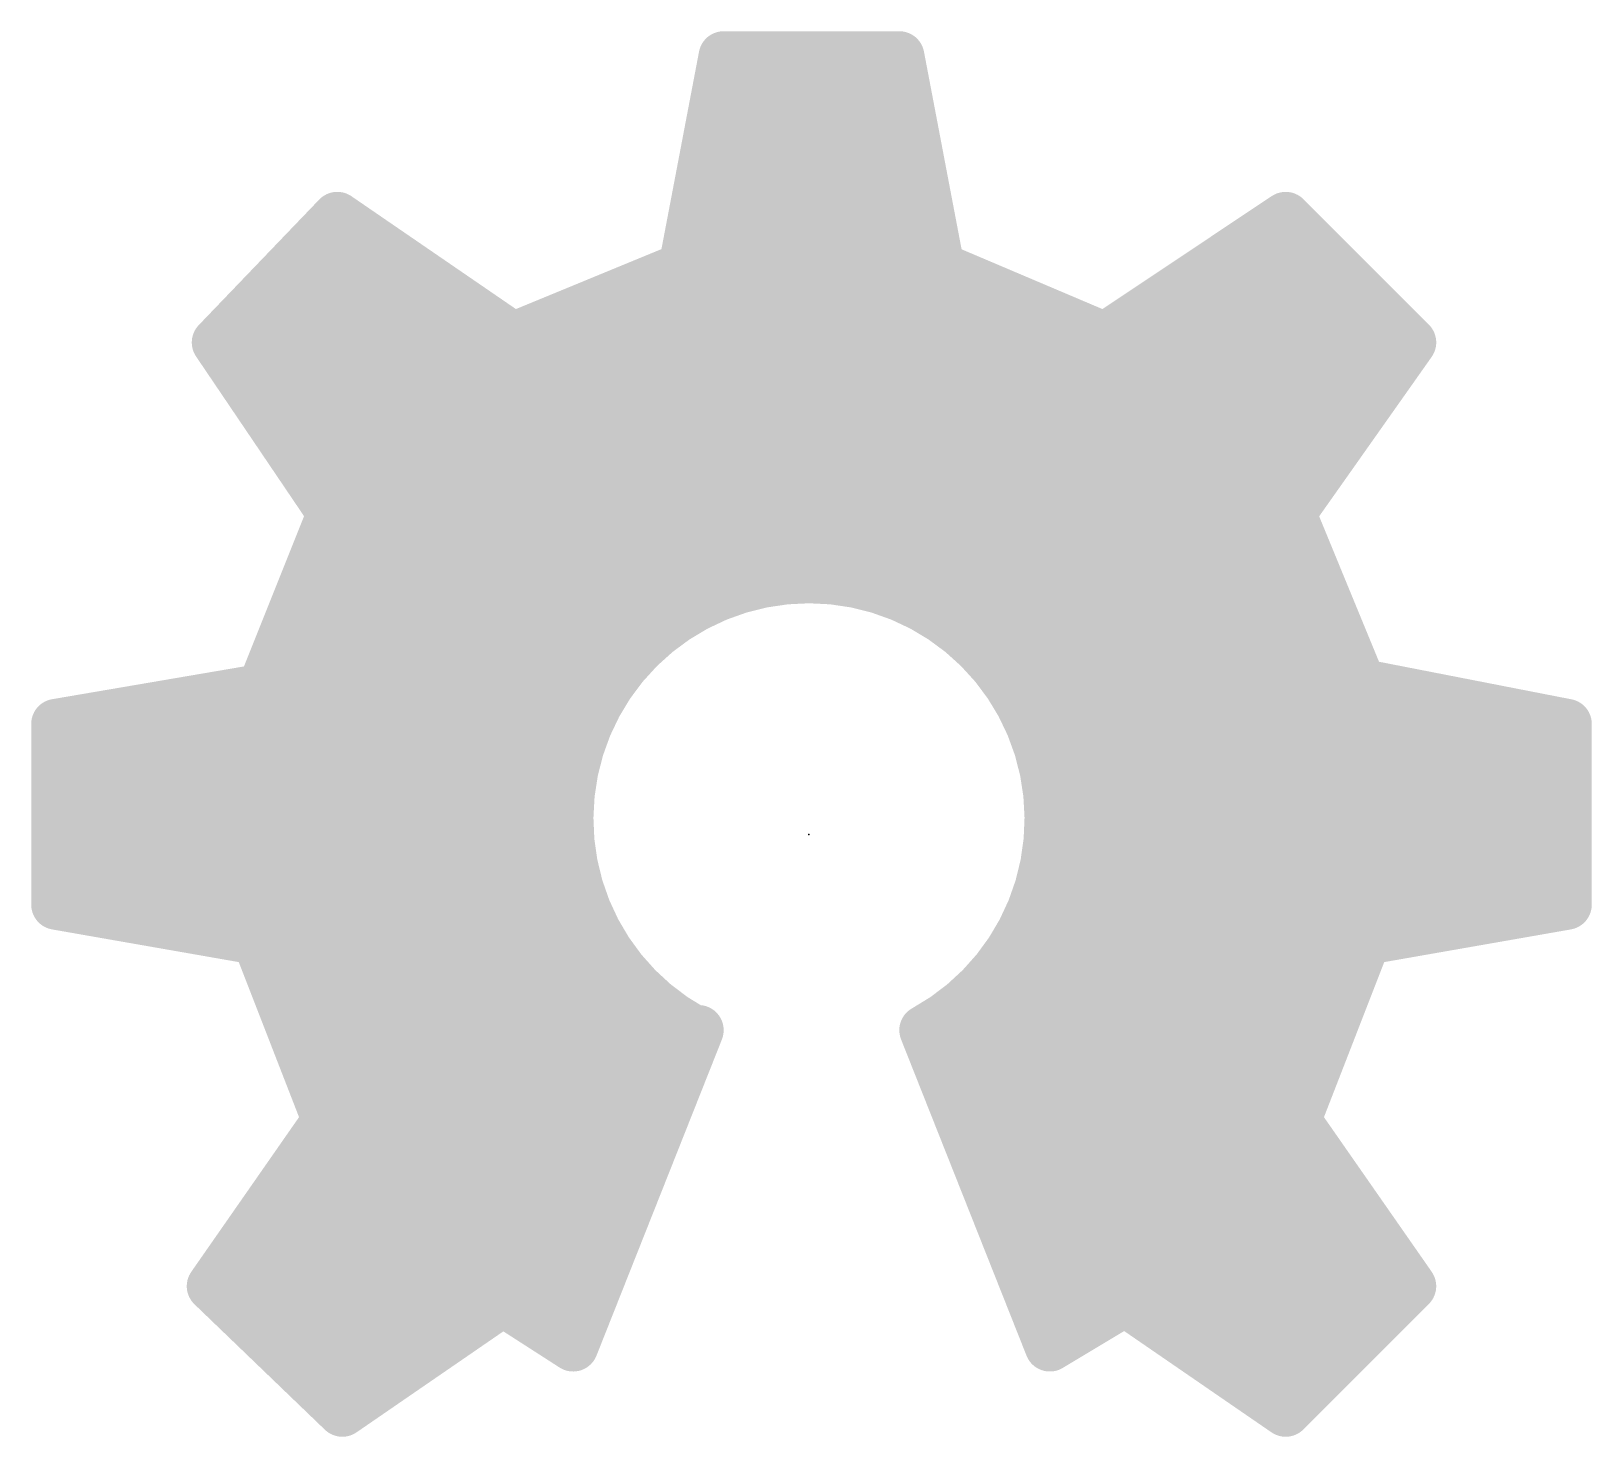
# Model space of a CAD drawing. Extents: x 0 to 129, y -3 to 21.
# Drawn here: x 60.83 to 68.73, y 7.11 to 14.22 of the extents above; entities that cross this region are included whole.
import ezdxf

# ---------------------------------------------------------------- set-up
doc = ezdxf.new("R2010")
doc.units = 0
doc.layers.add('21', color=253, linetype='CONTINUOUS')
doc.layers.add('23', color=7, linetype='CONTINUOUS')

msp = doc.modelspace()

# ---------------------------------------------------------------- linework, layer by layer
at = {"layer": '21', "const_width": 0.254}
for points in [[(64.135, 13.0302), (64.3382, 14.097)], [(64.3382, 14.097), (65.2272, 14.097)], [(65.2272, 14.097), (65.4304, 13.0302)], [(65.1002, 14.0208), (64.4398, 13.9954)], [(65.3288, 12.954), (65.1002, 14.0208)], [(64.4398, 13.9954), (64.2366, 12.9794)], [(64.4347, 13.97), (65.1111, 13.97)], [(64.3839, 13.716), (65.1655, 13.716)], [(64.3331, 13.462), (65.2199, 13.462)], [(61.7728, 12.6492), (62.3824, 13.2842)], [(62.3824, 13.2842), (63.2714, 12.6746)], [(66.2686, 12.6746), (67.183, 13.2842)], [(67.183, 13.2842), (67.818, 12.6492)], [(62.4078, 13.1572), (62.3316, 13.1318)], [(62.6872, 12.9032), (62.4078, 13.1572)], [(64.2823, 13.208), (65.2744, 13.208)], [(62.3316, 13.1318), (61.9252, 12.6746)], [(67.2084, 13.1318), (66.2686, 12.4714)], [(67.6656, 12.6492), (67.2084, 13.1318)], [(63.2714, 12.6746), (64.135, 13.0302)], [(65.4304, 13.0302), (66.2686, 12.6746)], [(62.1736, 12.954), (62.6313, 12.954)], [(64.2366, 12.9794), (63.3984, 12.573)], [(64.1842, 12.954), (65.3288, 12.954)], [(66.2686, 12.4714), (65.3288, 12.954)], [(66.9554, 12.954), (67.3768, 12.954)], [(63.246, 12.4714), (62.6872, 12.9032)], [(61.9252, 12.6746), (62.5094, 11.7856)], [(61.9478, 12.7), (62.9502, 12.7)], [(63.6603, 12.7), (65.8234, 12.7)], [(66.5939, 12.7), (67.6175, 12.7)], [(62.357, 11.7856), (61.7728, 12.6492)], [(67.056, 11.8618), (67.6656, 12.6492)], [(67.818, 12.6492), (67.2084, 11.7856)], [(63.3984, 12.573), (63.246, 12.4714)], [(62.0754, 12.446), (67.5083, 12.446)], [(62.2423, 12.192), (67.3116, 12.192)], [(62.4093, 11.938), (67.115, 11.938)], [(67.4116, 10.8712), (67.056, 11.8618)], [(62.0014, 10.8966), (62.357, 11.7856)], [(62.5094, 11.7856), (62.1538, 10.8204)], [(67.2084, 11.7856), (67.564, 10.922)], [(62.472, 11.684), (67.1198, 11.684)], [(63.7794, 11.2522), (64.6176, 11.6586)], [(64.6176, 11.6586), (65.405, 11.5062)], [(65.405, 11.5062), (65.8876, 11.0998)], [(62.3784, 11.43), (64.1461, 11.43)], [(65.4955, 11.43), (67.211, 11.43)], [(63.373, 10.541), (63.7794, 11.2522)], [(62.2848, 11.176), (63.7359, 11.176)], [(65.7971, 11.176), (67.3022, 11.176)], [(65.8876, 11.0998), (66.1162, 10.4648)], [(60.96, 10.7188), (62.0014, 10.8966)], [(62.1912, 10.922), (63.5907, 10.922)], [(65.9516, 10.922), (67.3934, 10.922)], [(68.4784, 10.6426), (67.4116, 10.8712)], [(67.564, 10.922), (68.6054, 10.7188)], [(62.1538, 10.8204), (61.1378, 10.5918)], [(60.96, 9.8044), (60.96, 10.7188)], [(68.6054, 10.7188), (68.6054, 9.8044)], [(61.4765, 10.668), (63.4456, 10.668)], [(66.043, 10.668), (68.3599, 10.668)], [(68.4784, 9.9314), (68.4784, 10.6426)], [(61.1378, 10.5918), (61.1378, 9.906)], [(63.5, 9.7536), (63.373, 10.541)], [(66.1162, 10.4648), (66.1162, 9.9568)], [(61.1378, 10.414), (63.3935, 10.414)], [(66.1162, 10.414), (68.4784, 10.414)], [(61.1378, 10.16), (63.4345, 10.16)], [(66.1162, 10.16), (68.4784, 10.16)], [(61.1378, 9.906), (62.0268, 9.7028)], [(61.1378, 9.906), (63.4754, 9.906)], [(66.1162, 9.9568), (65.7606, 9.271)], [(66.0899, 9.906), (68.3546, 9.906)], [(67.4878, 9.7282), (68.4784, 9.9314)], [(61.976, 9.6266), (60.96, 9.8044)], [(64.008, 9.144), (63.5, 9.7536)], [(68.6054, 9.8044), (67.5894, 9.6266)], [(62.0268, 9.7028), (62.4586, 8.7376)], [(67.056, 8.763), (67.4878, 9.7282)], [(62.3316, 8.7122), (61.976, 9.6266)], [(62.0495, 9.652), (63.5847, 9.652)], [(65.9582, 9.652), (67.4537, 9.652)], [(67.5894, 9.6266), (67.2338, 8.7122)], [(62.1632, 9.398), (63.7963, 9.398)], [(65.8265, 9.398), (67.3401, 9.398)], [(65.7606, 9.271), (65.532, 9.1186)], [(62.2768, 9.144), (64.008, 9.144)], [(63.4746, 7.7724), (64.008, 9.144)], [(64.2112, 9.1694), (63.5762, 7.5692)], [(65.9892, 7.5692), (65.3542, 9.1694)], [(65.532, 9.1186), (66.04, 7.7978)], [(65.5701, 9.144), (67.2264, 9.144)], [(62.3904, 8.89), (63.9092, 8.89)], [(65.6199, 8.89), (67.1128, 8.89)], [(62.4586, 8.7376), (61.9252, 7.8486)], [(67.6402, 7.9248), (67.056, 8.763)], [(61.7474, 7.874), (62.3316, 8.7122)], [(67.2338, 8.7122), (67.818, 7.874)], [(62.3976, 8.636), (63.8104, 8.636)], [(65.7176, 8.636), (67.1445, 8.636)], [(62.2452, 8.382), (63.7117, 8.382)], [(65.8153, 8.382), (67.3215, 8.382)], [(62.0928, 8.128), (63.6129, 8.128)], [(65.913, 8.128), (67.4986, 8.128)], [(62.4078, 7.4422), (63.1952, 7.9502)], [(63.1952, 7.9502), (63.4746, 7.7724)], [(66.04, 7.7978), (66.3448, 7.9502)], [(66.3448, 7.9502), (67.1068, 7.4676)], [(62.4078, 7.239), (61.7474, 7.874)], [(61.9404, 7.874), (63.0771, 7.874)], [(63.3149, 7.874), (63.5141, 7.874)], [(66.0107, 7.874), (66.1924, 7.874)], [(66.4651, 7.874), (67.5945, 7.874)], [(67.183, 7.4168), (67.6402, 7.9248)], [(67.818, 7.874), (67.183, 7.239)], [(61.9252, 7.8486), (62.4078, 7.4422)], [(63.2206, 7.7978), (62.4078, 7.239)], [(63.5762, 7.5692), (63.2206, 7.7978)], [(66.3702, 7.7978), (65.9892, 7.5692)], [(67.183, 7.239), (66.3702, 7.7978)], [(62.1967, 7.62), (62.6834, 7.62)], [(66.8662, 7.62), (67.3659, 7.62)], [(67.1068, 7.4676), (67.183, 7.4168)]]:
    msp.add_lwpolyline(points, dxfattribs=at)
at = {"layer": '21'}
for points, const_width in [([(64.3382, 14.1605, 1), (64.3382, 14.0335)], 0.127), ([(64.4006, 14.0851, 1), (64.2758, 14.1089)], 0.127), ([(65.2896, 14.1089, 1), (65.1648, 14.0851)], 0.127), ([(65.2272, 14.0335, 1), (65.2272, 14.1605)], 0.127), ([(65.1623, 14.0341, 1), (65.0381, 14.0075)], 0.127), ([(65.1026, 13.9573, 1), (65.0978, 14.0843)], 0.127), ([(64.4347, 14.0335, 1), (64.4347, 13.9065)], 0.127), ([(64.4374, 14.0589, 1), (64.4422, 13.9319)], 0.127), ([(64.5021, 13.9829, 1), (64.3775, 14.0079)], 0.127), ([(65.1111, 13.9065, 1), (65.1111, 14.0335)], 0.127), ([(64.3839, 13.7795, 1), (64.3839, 13.6525)], 0.127), ([(65.1655, 13.6525, 1), (65.1655, 13.7795)], 0.127), ([(64.3331, 13.5255, 1), (64.3331, 13.3985)], 0.127), ([(65.2199, 13.3985, 1), (65.2199, 13.5255)], 0.127), ([(62.4183, 13.3366, 1), (62.3465, 13.2318)], 0.127), ([(62.4282, 13.2402, 1), (62.3366, 13.3282)], 0.127), ([(67.2279, 13.3291, 1), (67.1381, 13.2393)], 0.127), ([(67.2182, 13.2314, 1), (67.1478, 13.337)], 0.127), ([(62.4505, 13.2042, 1), (62.3651, 13.1102)], 0.127), ([(62.4279, 13.097, 1), (62.3877, 13.2174)], 0.127), ([(64.2823, 13.2715, 1), (64.2823, 13.1445)], 0.127), ([(65.2744, 13.1445, 1), (65.2744, 13.2715)], 0.127), ([(62.3115, 13.192, 1), (62.3517, 13.0716)], 0.127), ([(62.3791, 13.0896, 1), (62.2841, 13.174)], 0.127), ([(67.2545, 13.1755, 1), (67.1623, 13.0881)], 0.127), ([(67.2449, 13.0798, 1), (67.1719, 13.1838)], 0.127), ([(64.1592, 12.9715, 1), (64.1108, 13.0889)], 0.127), ([(65.4552, 13.0887, 1), (65.4056, 12.9717)], 0.127), ([(62.1736, 13.0175, 1), (62.1736, 12.8905)], 0.127), ([(62.6313, 12.8905, 1), (62.6313, 13.0175)], 0.127), ([(64.0726, 13.0421, 1), (64.1974, 13.0183)], 0.127), ([(64.1842, 13.0175, 1), (64.1842, 12.8905)], 0.127), ([(64.1743, 12.9919, 1), (64.2989, 12.9669)], 0.127), ([(64.2643, 12.9223, 1), (64.2089, 13.0365)], 0.127), ([(65.3578, 13.0105, 1), (65.2998, 12.8975)], 0.127), ([(65.3288, 12.8905, 1), (65.3288, 13.0175)], 0.127), ([(65.368, 13.0183, 1), (65.4928, 13.0421)], 0.127), ([(66.9554, 13.0175, 1), (66.9554, 12.8905)], 0.127), ([(67.3768, 12.8905, 1), (67.3768, 13.0175)], 0.127), ([(62.726, 12.9534, 1), (62.6484, 12.853)], 0.127), ([(62.6445, 12.8562, 1), (62.7299, 12.9502)], 0.127), ([(65.2667, 12.9407, 1), (65.3909, 12.9673)], 0.127), ([(61.9783, 12.7095, 1), (61.8721, 12.6397)], 0.127), ([(61.9478, 12.7635, 1), (61.9478, 12.6365)], 0.127), ([(62.9502, 12.6365, 1), (62.9502, 12.7635)], 0.127), ([(63.6603, 12.7635, 1), (63.6603, 12.6365)], 0.127), ([(65.8234, 12.6365, 1), (65.8234, 12.7635)], 0.127), ([(66.5939, 12.7635, 1), (66.5939, 12.6365)], 0.127), ([(67.6175, 12.6365, 1), (67.6175, 12.7635)], 0.127), ([(61.8254, 12.6848, 1), (61.7202, 12.6136)], 0.127), ([(61.727, 12.6932, 1), (61.8186, 12.6052)], 0.127), ([(61.8777, 12.7168, 1), (61.9727, 12.6324)], 0.127), ([(63.2472, 12.7333, 1), (63.2956, 12.6159)], 0.127), ([(63.2355, 12.6222, 1), (63.3073, 12.727)], 0.127), ([(66.2334, 12.7274, 1), (66.3038, 12.6218)], 0.127), ([(66.2438, 12.6161, 1), (66.2934, 12.7331)], 0.127), ([(67.7158, 12.6103, 1), (67.6154, 12.6881)], 0.127), ([(67.6195, 12.6055, 1), (67.7117, 12.6929)], 0.127), ([(67.8699, 12.6126, 1), (67.7661, 12.6858)], 0.127), ([(67.7731, 12.6043, 1), (67.8629, 12.6941)], 0.127), ([(63.3707, 12.6301, 1), (63.4261, 12.5159)], 0.127), ([(63.4336, 12.5202, 1), (63.3632, 12.6258)], 0.127), ([(62.0754, 12.5095, 1), (62.0754, 12.3825)], 0.127), ([(63.2108, 12.5242, 1), (63.2812, 12.4186)], 0.127), ([(63.2072, 12.4212, 1), (63.2848, 12.5216)], 0.127), ([(66.2321, 12.5234, 1), (66.3051, 12.4194)], 0.127), ([(66.2396, 12.4149, 1), (66.2976, 12.5279)], 0.127), ([(67.5083, 12.3825, 1), (67.5083, 12.5095)], 0.127), ([(62.2423, 12.2555, 1), (62.2423, 12.1285)], 0.127), ([(67.3116, 12.1285, 1), (67.3116, 12.2555)], 0.127), ([(62.4093, 12.0015, 1), (62.4093, 11.8745)], 0.127), ([(67.115, 11.8745, 1), (67.115, 12.0015)], 0.127), ([(67.1158, 11.8833, 1), (66.9962, 11.8403)], 0.127), ([(67.0058, 11.9007, 1), (67.1062, 11.8229)], 0.127), ([(62.416, 11.762, 1), (62.298, 11.8092)], 0.127), ([(62.3044, 11.75, 1), (62.4096, 11.8212)], 0.127), ([(62.569, 11.7636, 1), (62.4498, 11.8076)], 0.127), ([(62.4563, 11.7507, 1), (62.5625, 11.8205)], 0.127), ([(67.2671, 11.8098, 1), (67.1497, 11.7614)], 0.127), ([(67.1565, 11.8222, 1), (67.2603, 11.749)], 0.127), ([(62.472, 11.7475, 1), (62.472, 11.6205)], 0.127), ([(64.6297, 11.7209, 1), (64.6055, 11.5963)], 0.127), ([(64.6453, 11.6015, 1), (64.5899, 11.7157)], 0.127), ([(67.1198, 11.6205, 1), (67.1198, 11.7475)], 0.127), ([(65.4459, 11.5548, 1), (65.3641, 11.4576)], 0.127), ([(65.3929, 11.4439, 1), (65.4171, 11.5685)], 0.127), ([(62.3784, 11.4935, 1), (62.3784, 11.3665)], 0.127), ([(65.3542, 9.1694, 3.9148), (64.1858, 9.1694)], 0.254), ([(64.1461, 11.3665, 1), (64.1461, 11.4935)], 0.127), ([(65.4955, 11.4935, 1), (65.4955, 11.3665)], 0.127), ([(67.211, 11.3665, 1), (67.211, 11.4935)], 0.127), ([(63.8345, 11.2207, 1), (63.7243, 11.2837)], 0.127), ([(62.2848, 11.2395, 1), (62.2848, 11.1125)], 0.127), ([(63.7517, 11.3093, 1), (63.8071, 11.1951)], 0.127), ([(63.7359, 11.1125, 1), (63.7359, 11.2395)], 0.127), ([(65.7971, 11.2395, 1), (65.7971, 11.1125)], 0.127), ([(67.3022, 11.1125, 1), (67.3022, 11.2395)], 0.127), ([(65.9473, 11.1213, 1), (65.8279, 11.0783)], 0.127), ([(65.8467, 11.0512, 1), (65.9285, 11.1484)], 0.127), ([(61.9424, 10.9202, 1), (62.0604, 10.873)], 0.127), ([(62.0121, 10.834, 1), (61.9907, 10.9592)], 0.127), ([(62.1912, 10.9855, 1), (62.1912, 10.8585)], 0.127), ([(63.5907, 10.8585, 1), (63.5907, 10.9855)], 0.127), ([(65.9516, 10.9855, 1), (65.9516, 10.8585)], 0.127), ([(67.4249, 10.9333, 1), (67.3983, 10.8091)], 0.127), ([(67.3934, 10.8585, 1), (67.3934, 10.9855)], 0.127), ([(67.5762, 10.9843, 1), (67.5518, 10.8597)], 0.127), ([(67.5053, 10.8978, 1), (67.6227, 10.9462)], 0.127), ([(62.0942, 10.8424, 1), (62.2134, 10.7984)], 0.127), ([(62.1677, 10.7584, 1), (62.1399, 10.8824)], 0.127), ([(67.3518, 10.8497, 1), (67.4714, 10.8927)], 0.127), ([(61.0235, 10.7188, 1), (60.8965, 10.7188)], 0.127), ([(60.9493, 10.7814, 1), (60.9707, 10.6562)], 0.127), ([(68.6689, 10.7188, 1), (68.5419, 10.7188)], 0.127), ([(68.5932, 10.6565, 1), (68.6176, 10.7811)], 0.127), ([(61.4765, 10.7315, 1), (61.4765, 10.6045)], 0.127), ([(63.4456, 10.6045, 1), (63.4456, 10.7315)], 0.127), ([(66.043, 10.7315, 1), (66.043, 10.6045)], 0.127), ([(68.3599, 10.6045, 1), (68.3599, 10.7315)], 0.127), ([(68.5419, 10.6426, 1), (68.4149, 10.6426)], 0.127), ([(68.4651, 10.5805, 1), (68.4917, 10.7047)], 0.127), ([(61.2013, 10.5918, 1), (61.0743, 10.5918)], 0.127), ([(61.1239, 10.6538, 1), (61.1517, 10.5298)], 0.127), ([(63.4357, 10.5511, 1), (63.3103, 10.5309)], 0.127), ([(63.3179, 10.5725, 1), (63.4281, 10.5095)], 0.127), ([(66.1797, 10.4648, 1), (66.0527, 10.4648)], 0.127), ([(61.1378, 10.4775, 1), (61.1378, 10.3505)], 0.127), ([(63.3935, 10.3505, 1), (63.3935, 10.4775)], 0.127), ([(66.1162, 10.4775, 1), (66.1162, 10.3505)], 0.127), ([(66.0565, 10.4433, 1), (66.1759, 10.4863)], 0.127), ([(68.4784, 10.3505, 1), (68.4784, 10.4775)], 0.127), ([(61.1378, 10.2235, 1), (61.1378, 10.0965)], 0.127), ([(63.4345, 10.0965, 1), (63.4345, 10.2235)], 0.127), ([(66.1162, 10.2235, 1), (66.1162, 10.0965)], 0.127), ([(68.4784, 10.0965, 1), (68.4784, 10.2235)], 0.127), ([(61.1519, 9.9679, 1), (61.1237, 9.8441)], 0.127), ([(61.1378, 9.9695, 1), (61.1378, 9.8425)], 0.127), ([(63.4754, 9.8425, 1), (63.4754, 9.9695)], 0.127), ([(66.0899, 9.9695, 1), (66.0899, 9.8425)], 0.127), ([(66.1726, 9.9276, 1), (66.0598, 9.986)], 0.127), ([(68.3546, 9.8425, 1), (68.3546, 9.9695)], 0.127), ([(68.4912, 9.8692, 1), (68.4656, 9.9936)], 0.127), ([(61.0743, 9.906, 1), (61.2013, 9.906)], 0.127), ([(66.0527, 9.9568, 1), (66.1797, 9.9568)], 0.127), ([(68.4149, 9.9314, 1), (68.5419, 9.9314)], 0.127), ([(60.9709, 9.8669, 1), (60.9491, 9.7419)], 0.127), ([(63.5488, 9.7943, 1), (63.4512, 9.7129)], 0.127), ([(68.6163, 9.7419, 1), (68.5945, 9.8669)], 0.127), ([(60.8965, 9.8044, 1), (61.0235, 9.8044)], 0.127), ([(62.0848, 9.7287, 1), (61.9688, 9.6769)], 0.127), ([(62.0127, 9.6409, 1), (62.0409, 9.7647)], 0.127), ([(63.4373, 9.7435, 1), (63.5627, 9.7637)], 0.127), ([(67.475, 9.7904, 1), (67.5006, 9.666)], 0.127), ([(67.5458, 9.7023, 1), (67.4298, 9.7541)], 0.127), ([(68.5419, 9.8044, 1), (68.6689, 9.8044)], 0.127), ([(62.0352, 9.6496, 1), (61.9168, 9.6036)], 0.127), ([(61.9651, 9.5641, 1), (61.9869, 9.6891)], 0.127), ([(62.0495, 9.7155, 1), (62.0495, 9.5885)], 0.127), ([(63.5847, 9.5885, 1), (63.5847, 9.7155)], 0.127), ([(65.9582, 9.7155, 1), (65.9582, 9.5885)], 0.127), ([(67.4537, 9.5885, 1), (67.4537, 9.7155)], 0.127), ([(67.5785, 9.6891, 1), (67.6003, 9.5641)], 0.127), ([(67.6486, 9.6036, 1), (67.5302, 9.6496)], 0.127), ([(62.1632, 9.4615, 1), (62.1632, 9.3345)], 0.127), ([(63.7963, 9.3345, 1), (63.7963, 9.4615)], 0.127), ([(65.8265, 9.4615, 1), (65.8265, 9.3345)], 0.127), ([(67.3401, 9.3345, 1), (67.3401, 9.4615)], 0.127), ([(65.7042, 9.3002, 1), (65.817, 9.2418)], 0.127), ([(65.7958, 9.2182, 1), (65.7254, 9.3238)], 0.127), ([(62.2768, 9.2075, 1), (62.2768, 9.0805)], 0.127), ([(64.0672, 9.121, 1), (63.9488, 9.167)], 0.127), ([(63.9592, 9.1033, 1), (64.0568, 9.1847)], 0.127), ([(64.008, 9.0805, 1), (64.008, 9.2075)], 0.127), ([(64.2702, 9.146, 1), (64.1522, 9.1928)], 0.127), ([(64.1553, 9.1137, 1), (64.2163, 9.2251)], 0.127), ([(65.4132, 9.1928, 1), (65.2952, 9.146)], 0.127), ([(65.3237, 9.2251, 1), (65.3847, 9.1137)], 0.127), ([(65.5913, 9.1414, 1), (65.4727, 9.0958)], 0.127), ([(65.5701, 9.2075, 1), (65.5701, 9.0805)], 0.127), ([(67.2264, 9.0805, 1), (67.2264, 9.2075)], 0.127), ([(65.4968, 9.1714, 1), (65.5672, 9.0658)], 0.127), ([(62.3904, 8.9535, 1), (62.3904, 8.8265)], 0.127), ([(63.9092, 8.8265, 1), (63.9092, 8.9535)], 0.127), ([(65.6199, 8.9535, 1), (65.6199, 8.8265)], 0.127), ([(67.1128, 8.8265, 1), (67.1128, 8.9535)], 0.127), ([(62.5131, 8.7049, 1), (62.4041, 8.7703)], 0.127), ([(67.1081, 8.7993, 1), (67.0039, 8.7267)], 0.127), ([(66.998, 8.7889, 1), (67.114, 8.7371)], 0.127), ([(62.2724, 8.6892, 1), (62.3908, 8.7352)], 0.127), ([(62.3837, 8.6759, 1), (62.2795, 8.7485)], 0.127), ([(62.4006, 8.7117, 1), (62.5166, 8.7635)], 0.127), ([(67.2859, 8.7485, 1), (67.1817, 8.6759)], 0.127), ([(67.1746, 8.7352, 1), (67.293, 8.6892)], 0.127), ([(62.3976, 8.6995, 1), (62.3976, 8.5725)], 0.127), ([(63.8104, 8.5725, 1), (63.8104, 8.6995)], 0.127), ([(65.7176, 8.6995, 1), (65.7176, 8.5725)], 0.127), ([(67.1445, 8.5725, 1), (67.1445, 8.6995)], 0.127), ([(62.2452, 8.4455, 1), (62.2452, 8.3185)], 0.127), ([(63.7117, 8.3185, 1), (63.7117, 8.4455)], 0.127), ([(65.8153, 8.4455, 1), (65.8153, 8.3185)], 0.127), ([(67.3215, 8.3185, 1), (67.3215, 8.4455)], 0.127), ([(62.0928, 8.1915, 1), (62.0928, 8.0645)], 0.127), ([(63.6129, 8.0645, 1), (63.6129, 8.1915)], 0.127), ([(65.913, 8.1915, 1), (65.913, 8.0645)], 0.127), ([(67.4986, 8.0645, 1), (67.4986, 8.1915)], 0.127), ([(63.2293, 8.0038, 1), (63.1611, 7.8966)], 0.127), ([(63.2296, 7.8968, 1), (63.1608, 8.0036)], 0.127), ([(66.3788, 8.0038, 1), (66.3108, 7.8966)], 0.127), ([(66.3732, 7.8934, 1), (66.3164, 8.007)], 0.127), ([(61.7914, 7.9198, 1), (61.7034, 7.8282)], 0.127), ([(61.9404, 7.9375, 1), (61.9404, 7.8105)], 0.127), ([(63.0771, 7.8105, 1), (63.0771, 7.9375)], 0.127), ([(63.3149, 7.9375, 1), (63.3149, 7.8105)], 0.127), ([(63.5141, 7.8105, 1), (63.5141, 7.9375)], 0.127), ([(66.0107, 7.9375, 1), (66.0107, 7.8105)], 0.127), ([(66.1924, 7.8105, 1), (66.1924, 7.9375)], 0.127), ([(66.4651, 7.9375, 1), (66.4651, 7.8105)], 0.127), ([(67.5881, 7.8885, 1), (67.6923, 7.9611)], 0.127), ([(67.6874, 7.8823, 1), (67.593, 7.9673)], 0.127), ([(67.5945, 7.8105, 1), (67.5945, 7.9375)], 0.127), ([(67.8629, 7.8291, 1), (67.7731, 7.9189)], 0.127), ([(61.6953, 7.9103, 1), (61.7995, 7.8377)], 0.127), ([(61.8707, 7.8813, 1), (61.9797, 7.8159)], 0.127), ([(61.9661, 7.8972, 1), (61.8843, 7.8)], 0.127), ([(63.2549, 7.8512, 1), (63.1863, 7.7444)], 0.127), ([(63.2566, 7.7455, 1), (63.1846, 7.8501)], 0.127), ([(66.0116, 7.8546, 1), (66.0684, 7.741)], 0.127), ([(66.4062, 7.8501, 1), (66.3342, 7.7455)], 0.127), ([(66.4029, 7.7433, 1), (66.3375, 7.8523)], 0.127), ([(67.7659, 7.8377, 1), (67.8701, 7.9103)], 0.127), ([(63.4154, 7.7954, 1), (63.5338, 7.7494)], 0.127), ([(63.4405, 7.7188, 1), (63.5087, 7.826)], 0.127), ([(65.9807, 7.775, 1), (66.0993, 7.8206)], 0.127), ([(62.1967, 7.6835, 1), (62.1967, 7.5565)], 0.127), ([(62.6834, 7.5565, 1), (62.6834, 7.6835)], 0.127), ([(66.8662, 7.6835, 1), (66.8662, 7.5565)], 0.127), ([(67.3659, 7.5565, 1), (67.3659, 7.6835)], 0.127), ([(63.5419, 7.5158, 1), (63.6105, 7.6226)], 0.127), ([(65.9565, 7.6237, 1), (66.0219, 7.5147)], 0.127), ([(63.5172, 7.5926, 1), (63.6352, 7.5458)], 0.127), ([(65.9302, 7.5458, 1), (66.0482, 7.5926)], 0.127), ([(67.142, 7.5204, 1), (67.0716, 7.4148)], 0.127), ([(67.0728, 7.414, 1), (67.1408, 7.5212)], 0.127), ([(62.3734, 7.4956, 1), (62.4422, 7.3888)], 0.127), ([(62.3669, 7.3936, 1), (62.4487, 7.4908)], 0.127), ([(67.1358, 7.4593, 1), (67.2302, 7.3743)], 0.127), ([(67.1478, 7.364, 1), (67.2182, 7.4696)], 0.127), ([(62.3718, 7.2913, 1), (62.4438, 7.1867)], 0.127), ([(62.3638, 7.1932, 1), (62.4518, 7.2848)], 0.127), ([(67.1381, 7.2839, 1), (67.2279, 7.1941)], 0.127), ([(67.147, 7.1867, 1), (67.219, 7.2913)], 0.127)]:
    msp.add_lwpolyline(points, format="xyb", dxfattribs=dict(at, const_width=const_width))
at = {"layer": '23'}
msp.add_point((64.77, 10.16), dxfattribs=at)

doc.saveas('drawing.dxf')
